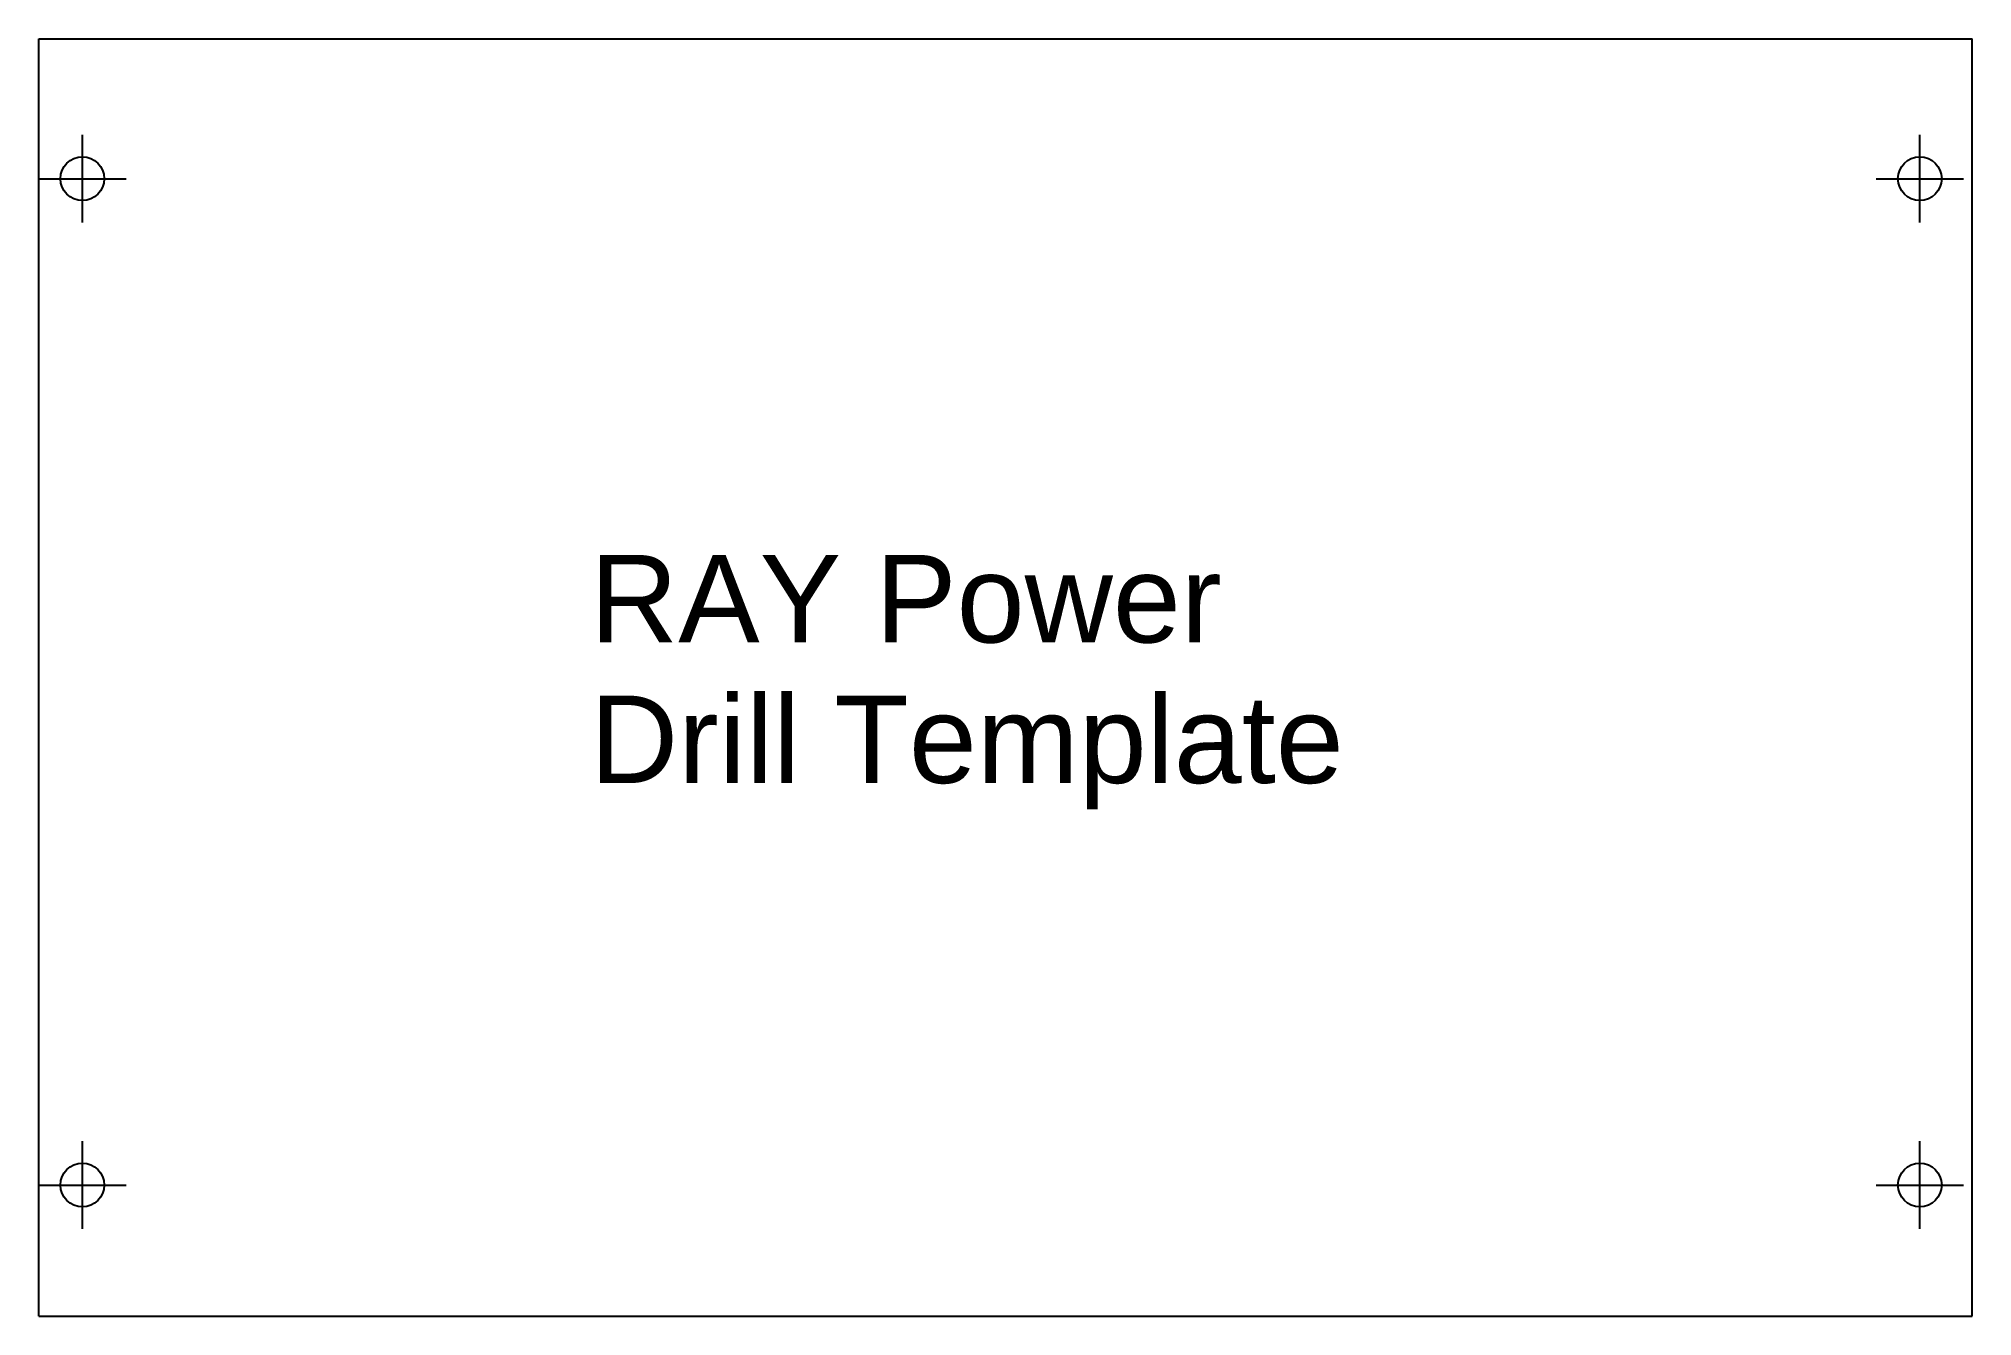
# Model space of a CAD drawing. Header units: millimetres. Extents: x 15 to 236, y 5 to 151.
import ezdxf

# ---------------------------------------------------------------- set-up
doc = ezdxf.new("R2010")
doc.units = ezdxf.units.MM
doc.styles.get("Standard").update_dxf_attribs({"font": 'Arial.ttf'})

msp = doc.modelspace()

# ---------------------------------------------------------------- linework, layer by layer
for p, q in [((15, 151), (236, 151)), ((15, 5), (15, 151)), ((236, 5), (236, 151)), ((20, 130), (20, 140)), ((230, 130), (230, 140)), ((15, 135), (25, 135)), ((225, 135), (235, 135)), ((20, 15), (20, 25)), ((230, 15), (230, 25)), ((15, 20), (25, 20)), ((225, 20), (235, 20)), ((15, 5), (236, 5))]:
    msp.add_line(p, q)
for centre in [(20, 135), (230, 135), (20, 20), (230, 20)]:
    msp.add_circle(centre, 2.5)

# ---------------------------------------------------------------- texts
for s, p in [('RAY Power', (78, 82)), ('Drill Template', (78, 65.94))]:
    msp.add_text(s, height=10).set_placement(p)

doc.saveas('drawing.dxf')
